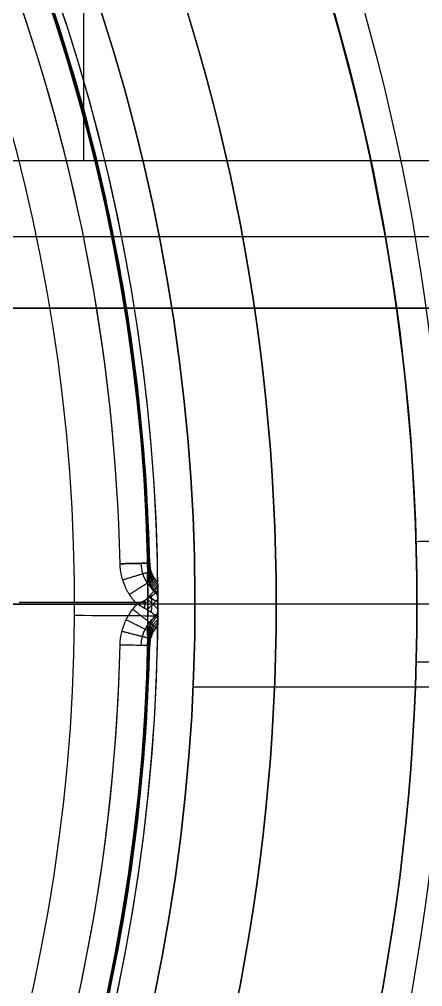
# Model space of a CAD drawing. Header units: centimetres. Extents: x -2.5 to 2.5, y -13.5 to 2.5.
# Drawn here: x 1.182 to 1.454, y -0.258 to 0.395 of the extents above; entities that cross this region are included whole.
import ezdxf

# ---------------------------------------------------------------- set-up
doc = ezdxf.new("R2010")
doc.units = ezdxf.units.CM
doc.layers.add('Default', color=7, linetype='Continuous', true_color=0x000000)

msp = doc.modelspace()

# ---------------------------------------------------------------- linework, layer by layer
at = {"layer": 'Default'}
for p, q in [((1.2251251070955, 0.2999999841140009, -11.1), (1.2251251070955, 0.5498981484370025, -11.1)), ((-1.934088661488434, 0.2485981687420008, 3.25025), (1.934088661488434, 0.2485981687420008, 3.25025)), ((0.9999999999999999, 0.2, -11.450113396515), (2.015138207310135, 0.2, -11.450113396515)), ((1.679979246179, 1.110223024625157e-16, 3.05025), (0.4909104886577002, 1.110223024625157e-16, 3.05025)), ((1.089826224211975, 2.220446049250313e-16, 1.8), (1.261131909042843, 2.220446049250313e-16, 1.8)), ((1.268181070814358, 0, 2.008428640017514), (1.268254626441446, 0, 1.999999999999997)), ((1.274995338067426, 0.003447884330139261, 2), (1.268250340641236, -0.003297113096050755, 2)), ((1.274995338086848, -0.003447877235791839, 2), (1.268250340622577, 0.00329712022847909, 2)), ((1.275, 0, 1.425), (1.275, 0, 1.80390481254311)), ((1.275, 0, 2), (1.275, 0, 2.038058874031985)), ((1.6, 0, -2.85), (1.355, 0, -2.85)), ((1.599520386436823, -0.03917307653600988, -2.3), (1.449470755163658, -0.03917307653600988, -2.3)), ((1.523971169656956, -0.05600780564355023, 1.4), (1.298792949515817, -0.05600780564355023, 1.4))]:
    msp.add_line(p, q, dxfattribs=at)
for centre, radius, start, end in [((0, 3.552713678800501e-16, -12.2), 2.499690594652, 270, 90), ((6.260144145811217e-31, -2.810513849101996e-15, -12), 2.15, 6.258339040098019e-14, 180), ((1.026037000564491e-30, -2.847253253075996e-15, -12.2), 2.15, 8.802782785268832e-14, 180), ((0, 0, -12.1), 2.15, 0, 180), ((-1.414489680939823e-09, -1.493782253447762e-09, -11.7), 2.032971016854729, 44.41990661493926, 268.9001442872669), ((-2.665881612866612e-23, 1.550963648536927e-26, 2.75025), 2, 6.808335925920901e-14, 180.0000000004184), ((8.110872002696602e-24, 6.462348535570529e-28, 3.20025), 2, 359.9999999997692, 180), ((0, 0, 2.97525), 2, 0, 180), ((-1.793662034335766e-44, 5.329070518200752e-16, -3.2), 1.999999999999999, 270, 90), ((-3.781255180363882e-32, -1.577721810442024e-30, 2.70025), 1.95, 4.877168357825511e-14, 180), ((3.794285072632901e-44, 1.893266172530429e-30, 3.25025), 1.95, 5.921042714818517e-14, 180), ((4.571270710749215e-32, -2.68212707775144e-30, 2.733148992834), 1.865415327864, 5.56658527882042e-14, 180), ((9.768836129104305e-31, -2.847253253075997e-15, -12.2), 1.85, 8.802782785268759e-14, 180), ((0, 0, -12.1), 1.85, 0, 180), ((1.776356839400251e-16, 0, 2.3), 1.82, 7.016709298534877e-15, 180), ((0, 0, 2.28), 1.8, 7.016709298534877e-15, 180), ((0, 0, 1.4), 1.8, 0, 180), ((3.552713678800501e-16, 3.552713678800501e-16, 2.197942286341), 1.8, 0, 90.00000000000006), ((3.552713678800501e-16, 3.552713678800501e-16, 2.042057713659), 1.8, 0, 90.00000000000006), ((0, 0, 1.625), 1.775, 270, 90), ((0, 0, 2.218104481907), 1.775, 270, 90), ((0, 0, 1.7715522409535), 1.775, 270, 89.99999999999999), ((0, 0, 2.230604481907), 1.775, 270, 89.53141365220625), ((1.187006049008232e-12, 2.597921877622867e-15, 2.203600857458), 2.003255677909813, 359.9999999999999, 58.72286498885731), ((1.576960784177572e-13, -2.664535259100376e-15, -12.2), 1.700000000000158, 44.99922551872517, 180), ((0, 0, -11.949951539505), 1.7, 44.99922551872132, 180), ((0, -8.881784197001252e-16, -3.2), 1.700000000000001, 270, 90), ((0, 1.776356839400251e-16, 1.943104481907), 1.695, 270, 90), ((0, 1.776356839400251e-16, 2.193104481907), 1.695, 270, 90), ((0, 0, 1.968104481907), 1.67, 270, 90), ((-6.418400859435261e-09, 4.475350401378365e-09, -2.3), 1.60000000544864, 304.7777720339693, 235.2222891541464), ((0, 0, -2.85), 1.6, 270, 90), ((0, 0, 1.4), 1.592735026919, 7.016709298534877e-15, 180), ((0, 0, 1.3), 1.535, 7.016709298534877e-15, 180), ((0, 0, 0.9500000000000001), 1.535, 0, 180), ((-6.090588475787544e-09, 2.87672047960541e-07, 1.6), 1.574999693184827, 110.3329123390494, 69.66708705205367), ((0, 8.881784197001221e-17, 0.5), 1.469836076253, 270.0000000000001, 90), ((-1.802714568569962e-31, -1.037837607336e-15, -2.35), 1.45, 0, 180), ((0, 0, 0.8650000000000001), 1.45, 0, 180), ((6.217248937900877e-16, 6.217248937900877e-16, 0.5019870922842999), 1.449999999999999, 0, 90.00000000061235), ((1.479396646715422e-12, -9.206964080021863e-11, 1.4), 1.525000000073368, 112.0971810042805, 67.9028189950204), ((-2.003871841296328e-31, -1.055288824224e-15, -2.445), 1.355, 0, 180), ((0, 0, 1.4), 1.3, 118.4481734429889, 61.55182655701113), ((-3.070880286606946e-17, 1.694822060471779e-12, 1.425), 1.274999999998073, 118.4481734430453, 61.55182655695467), ((0, 0, 1.7315294370165), 1.275, 118.448173467315, 61.55182647779476), ((-3.268433194673234e-13, 9.345413332084718e-13, 2.038058873912966), 1.274999999998938, 269.6396628476234, 61.55182639856582), ((-2.191224979242179e-12, -6.283862319378386e-15, -12.2), 1.700000000002191, 1.10758139495528e-13, 32.32039098939863), ((0, 0, -11.949951539505), 1.7, 0, 32.32039098943793), ((3.579240015483265e-10, 3.067577525328602e-10, 1.800000000155609), 1.24982470060507, 1.253206826696466, 40.44108596794214), ((0, 0, 1.8), 1.249824701076, 1.253206840396972, 40.27234640094927), ((-2.40785169580704e-12, -1.48618894968422e-12, -11.7), 1.7086088901431, 268.5990959644928, 6.722127558517477), ((0, 0, -11.7), 1.70860889014, 268.5990959644133, 6.722127558479594), ((-1.414489503304139e-09, -1.49378216462992e-09, -11.7), 2.032971016854729, 268.9001442872669, 5.645786876412472), ((8.505486093213222e-10, -2.237050323689053e-11, 2), 1.268254625591334, 359.0476281831752, 0.9523721402686688), ((0, 0, -12.1), 2.15, 180, 0), ((5.445089946102565e-32, 1.577721810442024e-31, 2.733148992834), 1.865415327864, 180, 6.145651548693434e-14), ((0, 0, -12.1), 1.85, 180, 0), ((1.776356839400251e-16, 0, 2.3), 1.82, 180, 0), ((0, 0, 2.28), 1.8, 180, 0), ((0, 0, 1.4), 1.8, 180, 0), ((-1.805553913884908e-31, -8.832776948146517e-30, 2.984452014333), 1.773948508258, 179.9999999999993, 359.9999999999994), ((0, 0, -11.95018562705), 1.7, 180, 0), ((0, 0, 1.4), 1.592735026919, 180, 0), ((0, 0, 1.3), 1.535, 180, 0), ((0, 0, 0.9500000000000001), 1.535, 180, 0), ((0, 0, 0.8650000000000001), 1.45, 180, 0), ((5.52802248421358e-13, 7.105427357601002e-16, 2.203600857458), 2.003255677910447, 268.6052373185493, 0), ((0, 0, 2.042057713659), 1.8, 270, 0), ((-8.093885384141686e-09, -4.394812626256914e-11, 2), 1.275000008093984, 359.7175882027467, 0.2824115602101135), ((3.823495761736303e-31, -2.810513849101997e-15, -12), 2.15, 180, 4.854997180391044e-14), ((1.092437577629426e-30, -2.847253253075997e-15, -12.2), 1.85, 180, 7.399440925561782e-14), ((-1.085463873042923e-31, -1.037837607336e-15, -2.35), 1.45, 180, 0), ((-1.137500810156507e-31, -1.055288824224e-15, -2.445), 1.355, 180, 0), ((-1.155045923347484e-31, -1.129686117271999e-15, -2.85), 1.355, 180, 0), ((1.776356839400251e-16, -1.776356839400251e-16, 0.5019870922843003), 1.45, 270.0000000006124, 7.0191551590919e-15), ((4.32157865049021e-11, -3.853095620343083e-11, 1.800000000017785), 1.249824701018576, 319.5589140320579, 358.7467931676473), ((0, 0, 1.8), 1.249824701076, 320.861921012843, 358.7467931659247)]:
    msp.add_arc(centre, radius, start, end, dxfattribs=at)
at = {"layer": 'Default', "extrusion": (0, 0, -1)}
for centre, radius, start, end in [((-3.410332196196464e-07, 8.468541827344467e-07, 11.6), 2.132971868070293, 271.0998644742624, 132.7700319573599), ((9.775724749385784e-32, -1.97215226305253e-32, -2.70025), 1.912399958904, 359.9999999999999, 180), ((0, 0, 0.5500000000000007), 2, 90, 196.6607710957106), ((-5.433453440641863e-31, -1.262177448353619e-30, -2.984452014333), 1.773948508258, 6.671863942229313e-13, 180.0000000000007), ((-1.088625035737969e-30, -2.810513849101997e-15, 12), 1.85, 0, 179.9999999999999), ((1.060544128062e-15, 1.159961016128364e-13, -2.12), 1.845000000000116, 90.00000000000001, 270), ((0, 0, -2.3), 1.832180073765, 7.016709298534877e-15, 180), ((0, 0, 0.9000001103701888), 1.7, 336.1372350324376, 203.862718006589), ((0, 0, -2.238971143170501), 1.8, 0, 180), ((0, 0, -1.7210288568295), 1.8, 0, 180), ((-3.201812861426702e-16, 2.935429677108914e-14, -0.4), 1.700000000000167, 350.0409158370875, 189.9590841629125), ((0, 0, -1.918104481907), 1.775, 90, 270), ((-3.885780586188048e-17, -7.059110240792421e-15, -2.2431044819065), 1.774999999999993, 92.13727618026752, 270.0000000000021), ((0, 0, -1.6), 1.75, 90.00000000000001, 270), ((0, 0, -1.943104481907), 1.75, 90, 270), ((0, 0, -2.193104481907), 1.75, 90.00000000000001, 270), ((0, 0, -2.1), 2, 121.2771350111555, 271.3947626814349), ((2.094679985020775e-11, -3.38454068314655e-11, -2.099999999995208), 2.000000000040343, 121.277135011165, 238.722747128302), ((0, 0, 2.95), 1.7, 90, 270), ((0, 0, 3.075000000000001), 1.7, 90, 270), ((-7.322225008673198e-17, 1.625366508051229e-14, -0.5), 1.6000000000001, 350.0409158370871, 189.9590841629129), ((0, 0, -2.168104481907), 1.67, 90, 270), ((0, 0, -2.068104481907), 1.67, 90, 270), ((0, 0, -1.125), 1.535, 0, 180), ((8.82851878883948e-32, -1.028652756343e-15, 2.3), 1.45, 4.064652518824339e-14, 180), ((0, 0, 2.325), 1.45, 0, 180), ((0, 0, -0.6834935461421502), 1.45, 0, 180), ((5.000772678936243e-14, -9.046399185308474e-11, -1.575), 1.550000000070636, 112.0971810147748, 67.90281898522515), ((-1.776356839400251e-16, -1.278941397231392e-10, -1.425), 1.550000000112033, 112.0971810140798, 67.90281898592026), ((0, 0, -1.5), 1.55, 112.0971810159446, 67.90281898405362), ((9.640642121862514e-32, -1.129686117272002e-15, 2.85), 1.355, 2.232401029309368e-14, 180), ((0, 0, 2.647500000000001), 1.355, 0, 180), ((4.440892098500626e-17, -1.626077050786989e-12, -1.4), 1.300000000001851, 118.4481734429547, 61.5518265570453), ((1.393624962404618e-08, -2.811223840382127e-08, -2.008428634931692), 1.268181102197558, 116.4704652346586, 63.52953589255723), ((1.001865257421741e-13, -5.231592936638662e-13, -2.128091050515001), 1.218522490780612, 121.2651258924094, 270.360337152387), ((1.074873523521092e-12, -1.13242748511766e-15, -3.05025), 1.679979246180075, 141.8372260347879, 180.0000000000084), ((0, 0, -1.914195773925644), 1.269003428578286, 136.0978551014838, 178.9020945865335), ((0, -1.010283054355e-15, 2.3), 1.6, 160.3185327471074, 235.2222280634037), ((0, -1.148055819259e-15, 2.85), 1.6, 173.0769230769231, 269.9999999999999), ((-6.897676076533799e-07, 7.142894792977473e-07, 11.6), 2.132971742224026, 176.8990229639725, 271.0998739085747), ((-2.664535259100376e-15, -1.457586051856197e-10, 11.58971848225719), 2.132441062866242, 177.1805348174992, 270.0000000000001), ((-1.026037000564491e-30, -2.847253253075996e-15, 12.2), 2.15, 179.9999999999999, 0), ((1.086203203015819e-31, 2.208810534618833e-30, -2.70025), 1.912399958904, 180, 359.9999999999999), ((-9.679907427317068e-31, -2.810513849101997e-15, 12), 1.85, 179.9999999999999, 0), ((0, 0, -2.3), 1.832180073765, 180, 0), ((0, 0, -1.7210288568295), 1.8, 180, 0), ((0, 0, -2.238971143170501), 1.8, 180, 0), ((0, 0, -1.125), 1.535, 180, 0), ((0, 0, 2.324999999999999), 1.45, 180, 0), ((0, 0, -0.6834935461421502), 1.45, 180, 0), ((0, 0, 2.6475), 1.355, 180, 0), ((0, 0, -2.197942286341), 1.8, 180, 270), ((-5.094560832352442e-33, -2.847253253076e-15, 12.2), 1.7, 180, 0), ((-6.20423039995443e-34, -1.028652756343e-15, 2.3), 1.45, 180, 7.016709298520406e-15), ((-1.776356839400251e-16, 0, 11.7003712541), 1.7, 180.0000000095494, 271.4009040355867), ((1.070610267106531e-12, -3.33066907387547e-16, -3.05025), 1.67997924618007, 180.0000000000085, 218.1627739652121), ((0, 0, -1.914195773925644), 1.269003428578286, 181.0979054284938, 223.9022330173545)]:
    msp.add_arc(centre, radius, start, end, dxfattribs=at)
at = {"layer": 'Default', "extrusion": (1.185738763352164e-07, 1.917660872554058e-06, -0.9999999999981544)}
msp.add_arc((4.65434932543532e-08, -7.524191470356261e-07, -2.284937504049541), 1.752386096327069, 93.53520999034606, 86.46480574627344, dxfattribs=at)
at = {"layer": 'Default', "extrusion": (-4.416450215434877e-08, 4.392315963832166e-08, 0.9999999999999981)}
msp.add_arc((-1.019762138645356e-07, 9.998766903750547e-08, -2.200000090908275), 1.700000004086728, 304.7777720676715, 235.2222895058525, dxfattribs=at)
at = {"layer": 'Default', "extrusion": (-0.02911691295174031, 0.9995760128075107, 0)}
msp.add_arc((-1.469836076253, 0.6000000000000002), 0.1, 270, 281.4411172348036, dxfattribs=at)
at = {"layer": 'Default', "extrusion": (-0.02187084030308904, 0.9997608045649904, -4.206120005512561e-10)}
msp.add_arc((-1.249835560419623, 1.819989140584049), 0.01998914349884288, 179.5311952314918, 270.0311269306642, dxfattribs=at)
at = {"layer": 'Default', "extrusion": (0, -1, 0)}
for radius, start, end in [(3.2, 56.79617726515091, 79.47470515182818), (2.799753573248, 64.200394027511, 67.04783021879055)]:
    msp.add_arc((0, -0.3925880267139), radius, start, end, dxfattribs=at)
at = {"layer": 'Default', "extrusion": (0.0009333331978271778, -0.9999995644444761, 0)}
msp.add_arc((1.118186782334, 2.007119662159001), 0.15, 0.4999990577249807, 65.03976692540753, dxfattribs=at)
at = {"layer": 'Default', "extrusion": (-0.006289028268609814, -0.9999802238661706, 0)}
msp.add_arc((1.175, 2.038058874065), 0.1, 0, 64.20039402728008, dxfattribs=at)
at = {"layer": 'Default', "extrusion": (-0.02187084152766398, -0.9997608045382015, -2.099272043091378e-10)}
msp.add_arc((1.249748015772304, 1.82007601903551), 0.02007616549013463, 270.2188542514543, 0.2188543425515362, dxfattribs=at)
at = {"layer": 'Default'}
for points, degree in [([(1.688194301613, 0.2, -11.70020883043), (1.682565729432, 0.2475106174136, -11.70020883043), (1.66733612081, 0.341874899233, -11.69990307901), (1.632390715467, 0.4819572801045, -11.70002597783), (1.585500527172, 0.6190084668542001, -11.69999300967), (1.527205209797, 0.7514070248523, -11.7000019835), (1.457883550264, 0.8783785529810001, -11.69999905632), (1.378026566388, 0.9990050790965, -11.70000179121), (1.288220013623, 1.112417514402, -11.69999377884), (1.188968994339, 1.217922232685, -11.70002309343), (1.081460830863, 1.314279676371, -11.69991384743), (1.005148464935, 1.371847253086, -11.70018562705), (0.9657770032723999, 1.39902636854, -11.70018562705)], 3), ([(1.269520298655649, 0.02777212031329022, 1.820152693664375), (1.268708199764411, 0.06489464022295467, 1.820153401545894), (1.263825367221338, 0.139068306699382, 1.820154900805486), (1.246781669696089, 0.2492588757883691, 1.820156978799781), (1.220149459121436, 0.3575330116601562, 1.820159657314531), (1.184133413103705, 0.4630577692180796, 1.82016031230791), (1.139011597372222, 0.5650193488639461, 1.820168565072437), (1.085129440646516, 0.6626379086210454, 1.820148450149762), (1.022900789285126, 0.7551602940402651, 1.820234104146708), (0.9761750040082329, 0.8129676066046045, 1.820027929696276), (0.951588217495851, 0.8407944321155324, 1.82002863609)], 3), ([(1, 0.3, -11.1), (1.4751251070955, 0.2999999664727, -11.1), (1.950250214191, 0.2999999329454, -11.1)], 2), ([(1, 0.2, -11.7), (1.3440971508065, 0.2, -11.700104415215), (1.688194301613, 0.2, -11.70020883043)], 2), ([(1.990109951073, 0.1999999999986, -11.1999999741), (1.4950549755365, 0.1999999999993, -11.19999998705), (1, 0.2, -11.2)], 2), ([(1.261133870472, 1.976046417015e-06, 1.800000228633), (1.259361872092, 0.001787677341648003, 1.800000490872), (1.256198654296, 0.005637161934586008, 1.799999770199), (1.252466277781, 0.01245683939731002, 1.800000067994), (1.250149489946, 0.01987926448811003, 1.799999957823), (1.249580902769, 0.02482742504164003, 1.800000053083), (1.249525748571, 0.02733471806836003, 1.800000000035)], 3), ([(1.268079426257, 0.02107999510712, 2), (1.268238984252056, 0.02183472426781753, 1.980279852578373), (1.2685585038161, 0.02333276842707715, 1.940663986422537), (1.269038943868115, 0.02555941834055318, 1.88070099134127), (1.269359757622265, 0.02703522414491872, 1.840392404696194), (1.269520298655649, 0.02777212031329022, 1.820152693664375)], 3), ([(1.269520298655649, 0.02777212031329022, 1.820152693664375), (1.269546623162565, 0.02655440270139039, 1.820198709831288), (1.269821121183275, 0.02412239851948624, 1.820290782161644), (1.270889869574848, 0.02060348637185938, 1.820416953371689), (1.272580864334187, 0.01733654498589804, 1.820530146317517), (1.274084376592051, 0.0154021560931185, 1.82059247803119), (1.274917417031, 0.01451136625139, 1.82062056578)], 3), ([(1.274917417031, 0.01451136625139, 1.82062056578), (1.274916799348, 0.01456563377124, 1.819441345899), (1.274919177331, 0.01436049661738, 1.817131820719), (1.274931359062, 0.01325659827776, 1.813849788082), (1.274949318516, 0.01143362837858, 1.810683140629), (1.274962711755, 0.009796904285425, 1.808701443013), (1.274969238958, 0.008856618398950999, 1.807738027984)], 3), ([(1.27498451187, 0.006284464302353999, 2), (1.274980034412, 0.00719284559825911, 1.980288452965), (1.274969150092, 0.009007983170099328, 1.94071884939), (1.274946907045, 0.01174302132898966, 1.880925396368), (1.274927968928, 0.01358431260752989, 1.840771467225), (1.274917417031, 0.01451136625139, 1.82062056578)], 3), ([(1.261133870472, 1.976046417015e-06, 1.800000228633), (1.262643437422, 0.0006948245293401001, 1.800001390339), (1.26551916662, 0.002223428971949, 1.800366041831), (1.269395261247, 0.004617601852054, 1.801938137104), (1.272711832337, 0.007015414951545, 1.804551164663), (1.274298402175, 0.008280615764764, 1.806626126423), (1.274969238958, 0.008856618398950999, 1.807738027984)], 3), ([(1.274969238958, 0.008856618398950999, 1.807738027984), (1.274974804101, 0.008054923396463, 1.806918620341), (1.274985528001, 0.006309528017964, 1.805522103583), (1.274997741437, 0.003087041565527, 1.804142390152), (1.275001337122, -0.0002406591045611, 1.803763625518), (1.274996812986, -0.003343198349663, 1.804244192602), (1.27498551759, -0.006290503460942, 1.805528696575), (1.274974865396, -0.008047763853173, 1.806911026021), (1.274969162948, -0.00886755499159, 1.807752056984)], 3), ([(1.249525748667, -0.02733471793252999, 1.800000000004), (1.249581650858, -0.02478599684442999, 1.800000016736), (1.250168809386, -0.01978975340578999, 1.799999984142), (1.252471218155, -0.01246537384390999, 1.800000030397001), (1.256151428829, -0.005710542820348996, 1.799999894269), (1.259334271066, -0.001810908656825999, 1.80000022644), (1.261133870472, 1.976046417015e-06, 1.800000228633)], 3), ([(1.261133870472, 1.976046417015e-06, 1.800000228633), (1.262618654448, -0.000679097822303, 1.800000978944), (1.265436334554, -0.00217849940746, 1.800348203914), (1.269280040646, -0.004544231178302, 1.801887340921), (1.272531506748, -0.006866505406376001, 1.804357844695), (1.274238975275, -0.00825229667725, 1.806550571015), (1.274969162948, -0.00886755499159, 1.807752056984)], 3), ([(1.535, 0, 0.9500000000000001), (1.4925, 0, 0.9075000000000001), (1.45, 0, 0.8650000000000001)], 2), ([(1.45, -4.80890303834899e-17, 0.5019870922842999), (1.45, -2.404451519174495e-17, 0.6834935461421501), (1.45, 0, 0.8650000000000001)], 2), ([(1.268079426376, -0.02107998799334999, 2), (1.268103101858718, -0.01965579727864787, 2), (1.268446274635623, -0.01688369597926976, 2), (1.269821241449791, -0.01287775854793548, 2), (1.272010467697974, -0.009251621295881784, 2), (1.273911291941375, -0.007214153316762246, 2), (1.274984511844, -0.006284469665097001, 2)], 3), ([(1.274917418452, -0.01451124144029, 1.820620779512), (1.274927971417, -0.01358408683107977, 1.840773947512), (1.274946909261, -0.01174278373701933, 1.880931748914), (1.274969152243, -0.009007672966013663, 1.940725135959), (1.274980035006, -0.007192724219592226, 1.980291159121), (1.274984511844, -0.006284469665097001, 2)], 3), ([(1.45, -1.215411393212e-15, -2.35), (1.4025, -1.21831992936e-15, -2.3975), (1.355, -1.221228465508e-15, -2.445)], 2), ([(1.355, -1.3609810770089e-15, -2.85), (1.355, -1.29110477125845e-15, -2.6475), (1.355, -1.221228465508e-15, -2.445)], 2), ([(1.45, -1.215411393212e-15, -2.35), (1.45, -1.21574827276684e-15, -2.325), (1.45, -1.216085152321681e-15, -2.3)], 2), ([(1.274969162948, -0.00886755499159, 1.807752056984), (1.274962252211, -0.009861051276275, 1.808771115934), (1.274948109155, -0.01157063374498, 1.81086457157), (1.274929989627, -0.01338529188128, 1.814129277767), (1.274918640701, -0.01440669497017, 1.817406723269), (1.274916859554, -0.01456034467051, 1.819553329486), (1.274917418452, -0.01451124144029, 1.820620779512)], 3), ([(1.274917418452, -0.01451124144029, 1.820620779512), (1.274084970660328, -0.01540118201825369, 1.820592749265926), (1.272582492969793, -0.01733440099377618, 1.820530197183451), (1.270891325672943, -0.02059985651482819, 1.820417156472234), (1.269821643146159, -0.02411944787762038, 1.820290837137652), (1.269546605214666, -0.02655320563788631, 1.820198839744452), (1.269520298658105, -0.02777212019566931, 1.82015270435775)], 3), ([(1.269520298658105, -0.02777212019566931, 1.82015270435775), (1.269359769030971, -0.027035270170471, 1.840391090351906), (1.269038967028814, -0.02555953166337001, 1.880697885528349), (1.268558531426763, -0.02333291826935564, 1.940660279345351), (1.268238994637537, -0.0218347832853351, 1.980278260074437), (1.268079426376, -0.02107998799334999, 2)], 3), ([(0.9515856286703, -0.8407980509585, 1.82), (0.9761741370128294, -0.8129669585841897, 1.820000438242493), (1.022899834647274, -0.7551598931862687, 1.820208936419138), (1.085128615292114, -0.662637587119923, 1.820126852271944), (1.139010919073851, -0.5650190638107079, 1.820150592807792), (1.184132858129849, -0.4630575792678395, 1.820145993895069), (1.220149050749901, -0.3575328665940914, 1.82014899216098), (1.246781402014986, -0.2492587764200388, 1.820149941243824), (1.263825235589157, -0.1390682612027832, 1.820151425728759), (1.268708156571844, -0.06489462532748698, 1.820152268528966), (1.269520298658105, -0.02777212019566931, 1.82015270435775)], 3)]:
    msp.add_open_spline(points, degree=degree, dxfattribs=at)
for points, weights in [([(1.249525748571004, 0.02733471806822201, 1.800000000106395), (1.261343268503471, 0.02759323897839342, 1.80000000010621), (1.269622906958217, 0.0277743649406392, 1.808401433703009), (1.269520203406962, 0.02777211819041635, 1.820174507045513)], [1.168147690095805, 0.940271491759503, 0.9440111503163796, 1.179366665766434]), ([(1.274934432215105, 0.01292471081382434, 1.855164755366792), (1.27132112365979, 0.0166183528166923, 1.855273593162726), (1.269346737799239, 0.02136441219706185, 1.855434660792045), (1.26923844509114, 0.02647688094356414, 1.855624214217076)], [1.023143986276168, 0.9844428829149876, 0.994278429101942, 1.052650624837031]), ([(1.251268996800493, 0.01648915481611307, 1.800000000018652), (1.262649172996761, 0.01997262661337721, 1.799999482552481), (1.270599474841304, 0.0224062139127449, 1.808495800970384), (1.27039071475319, 0.02234231245224213, 1.820367731841308)], [1.17284229934862, 0.9402325809805239, 0.9424060202213635, 1.179362617071138]), ([(1.274977207410121, 0.007625107834197923, 1.970849414206631), (1.270770534139271, 0.01138475527444342, 1.970960102003193), (1.268411552220583, 0.01651662506613948, 1.971138443443954), (1.268310850439603, 0.02217036454698688, 1.971355046028912)], [1.047847708137267, 0.9869362872465282, 0.9841812756077841, 1.039582673221035]), ([(1.274964864388985, 0.00946681063116026, 1.930671735181534), (1.27096118453473, 0.01321213907315932, 1.930781791200264), (1.268738200582909, 0.01821534232368217, 1.930953874362766), (1.268634359530364, 0.02368196257618713, 1.931160543002214)], [1.037869329638525, 0.9852988842510578, 0.9874624100208984, 1.044359906948046]), ([(1.274950791741826, 0.01120181154717793, 1.892770394396942), (1.27114170142695, 0.01492533243351236, 1.892879868032398), (1.26904453214354, 0.01980201973440349, 1.893046336727706), (1.268938219703485, 0.02509148785564521, 1.893244211858612)], [1.029889772903437, 0.984546005612036, 0.9907932266201513, 1.048631435927783]), ([(1.25583149254996, 0.006619637715949454, 1.800000000324413), (1.265913049526612, 0.01307477635268304, 1.79999784370059), (1.272939594618544, 0.01757381581755435, 1.808575166800322), (1.272671767992696, 0.01740232861529291, 1.82053177471656)], [1.176944405754955, 0.9402165230245819, 0.9410212577690115, 1.179358609988244]), ([(1.267315759215024, 0.003341004139975839, 1.801146747456606), (1.270713038226889, 0.007142684548261862, 1.802951842954375), (1.273402780494614, 0.01015260526626081, 1.806589496101445), (1.274942255008068, 0.01187533397844542, 1.811535278707197)], [1.055352868600401, 0.9922234003613029, 0.9830928918091915, 1.027961342944067]), ([(1.273812658637368, 0.007905974492428833, 1.806063193332063), (1.274318281096798, 0.006773662773890969, 1.805461339610762), (1.274715534969549, 0.005526160404750364, 1.804988498735049), (1.274988509170977, 0.004186568619924951, 1.804663610700356)], [1.072697740214297, 1.044692287283196, 1.024778269432101, 1.012955686661011]), ([(1.261143101628568, 6.214043166456031e-06, 1.800000282022845), (1.261143106511216, 3.346488296149237e-06, 1.800000280428249), (1.261143111194041, 4.790495827340529e-07, 1.800000279793056), (1.261143115677092, -2.388272624567055e-06, 1.800000280117032)], [1.127908724052094, 1.128000627544144, 1.128092580561268, 1.128184583103464]), ([(1.266069407218496, 0.002592950623606811, 1.800710669342814), (1.266189174443245, 0.0008438839147232684, 1.800380371620281), (1.26618474050286, -0.0009113517354498256, 1.800391897820365), (1.266068039581776, -0.0026023575953448, 1.800712429843045)], [1.021366183151782, 1.042008799450671, 1.077609080554596, 1.128167026463557]), ([(1.270362668998748, 0.005340805122703902, 1.802785616274174), (1.271094365730978, 0.001810838990085033, 1.801463448034904), (1.271064625103715, -0.001953410526148229, 1.801516724286784), (1.270362069303535, -0.005340920958960009, 1.802785429195073)], [1.003696828070514, 0.9867217691393924, 1.028206142230556, 1.128149947344006]), ([(1.258150104249621, -0.003362739719968284, 1.800000001185694), (1.267555053302248, -0.01080574809908717, 1.799995871203234), (1.27410582260442, -0.01598997935150699, 1.808598665757218), (1.273831850853326, -0.01577316009734253, 1.820582832947885)], [1.17829078817636, 0.9402134537980247, 0.9405702712528523, 1.179361240540843]), ([(1.274993797177632, -0.004161751982661051, 1.804657765692259), (1.274719117016603, -0.005518959065895904, 1.804984829960804), (1.274318067123208, -0.006776449256581228, 1.805462324828716), (1.273810196528885, -0.007912556199100165, 1.806066977118489)], [1.03798802265968, 1.059174461986941, 1.089222876351485, 1.128133265753311]), ([(1.253668081673, -0.01044595084125093, 1.800000000336701), (1.264373551043479, -0.01574514986373778, 1.7999978090845), (1.271841825306916, -0.01944193982282474, 1.80854461800166), (1.271590676968273, -0.01931762159018868, 1.820469853394963)], [1.175412764026341, 0.940219674312857, 0.9415364093945494, 1.179362969271418]), ([(1.27497496031485, -0.007991865845201385, 1.962857768528374), (1.270808372301558, -0.01174937934818973, 1.962968325021291), (1.268476676930129, -0.0168561047409083, 1.963145389577705), (1.268375313394269, -0.02247265197131996, 1.963359956210101)], [1.045724575830829, 0.9865337933656118, 0.9848101715877954, 1.04055371049738]), ([(1.274958570838561, -0.01027876432703658, 1.9129354815357), (1.271045602249003, -0.01401490188790959, 1.913045268132629), (1.268881774043342, -0.01895952235831924, 1.913214696220067), (1.268776713140756, -0.02434335053678651, 1.913417190234643)], [1.033976240534086, 0.9848591212057971, 0.9889959384487659, 1.046386692262993]), ([(1.274939784508854, -0.01239021275335871, 1.866823064981471), (1.27126548874733, -0.01609402055633245, 1.866932109747571), (1.26925323149374, -0.02088114596902669, 1.867094839413247), (1.26914550503173, -0.02604866935849628, 1.867286937666959)], [1.025120443729358, 0.9844116288936707, 0.9931806703166339, 1.051427567998248]), ([(1.273365365669957, -0.007560897811166051, 1.805521352114144), (1.273959649434217, -0.008319754796004171, 1.806439867343106), (1.274494048742035, -0.009002143701473833, 1.807448871777537), (1.274963619169164, -0.009601750858751278, 1.808537869221837)], [1.000446414246972, 0.99904120515801, 1.000953451655398, 1.006183153739135]), ([(1.250786566515773, -0.01819953003350321, 1.800000000024627), (1.262298198354517, -0.02117152283620785, 1.799999409683653), (1.270343932471895, -0.02324871434335609, 1.808481202458926), (1.270149797962368, -0.02319859404997322, 1.820338150005985)], [1.172122952538264, 0.9402366444421312, 0.9426505520761015, 1.179364675440175]), ([(1.274919456680992, -0.01432774979568088, 1.824609366048136), (1.271467015023976, -0.0179908237539597, 1.824717604638484), (1.269591031611121, -0.02262686210470563, 1.824874351983249), (1.269481460333676, -0.02759423995635258, 1.82505736217145)], [1.018420695636462, 0.984774065326635, 0.997220797350203, 1.055760891707166])]:
    msp.add_rational_spline(points, weights, degree=3, dxfattribs=at)
for points, knots in [([(1.263563701880149, 0.02764181336257865, 1.805757754561707), (1.263663986433645, 0.02526366446616892, 1.805804586464079), (1.264515821305907, 0.02055405915310215, 1.805897067673502), (1.267609289545503, 0.01415655948838916, 1.806015636441959), (1.271106482203362, 0.01015508821746033, 1.80608382127735), (1.273377708246789, 0.008303258347775762, 1.806113041376389), (1.273860912954112, 0.00793655272880157, 1.806118675472718)], [-3.444581210372415e-10, -3.444581210372415e-10, -3.444581210372415e-10, -3.444581210372415e-10, 0.09825677449493, 0.1955047599394, 0.2925200976281, 0.3178742077362912, 0.3178742077362912, 0.3178742077362912, 0.3178742077362912]), ([(1.27498451187, 0.006284464302353999, 2), (1.273911290768115, 0.007214148492378696, 2), (1.272010464229231, 0.009251617824997596, 2), (1.269821236584993, 0.01287775838954062, 2), (1.268446265081681, 0.01688369857406875, 2), (1.268103101072568, 0.01965580322807251, 2), (1.268079426257, 0.02107999510712, 2)], [-0.1689511841692737, -0.1689511841692737, -0.1689511841692737, -0.1689511841692737, -0.1267133865846713, -0.0844755890000689, -0.04223779141546651, 0, 0, 0, 0]), ([(1.269590489557112, 0.01377490991566079, 1.999998141870229), (1.269718035800747, 0.01402949948196452, 1.990357089189199), (1.270020242721295, 0.01464630777993384, 1.967314296405963), (1.270478448234843, 0.01562822288937862, 1.931630240801327), (1.270962282422038, 0.01671730567529389, 1.893044801820758), (1.271413393735075, 0.01777736941832082, 1.856249285989175), (1.271703368261641, 0.01848488824839007, 1.832095425285143), (1.27184141856001, 0.01882737965053705, 1.820483892752911)], [0.1347651916727723, 0.1347651916727723, 0.1347651916727723, 0.1347651916727723, 0.151737751699, 0.1753313018149, 0.1975873597175, 0.2196692844404, 0.240112667945788, 0.240112667945788, 0.240112667945788, 0.240112667945788]), ([(1.274998694308631, 0.001332462345854028, 1.803979950699507), (1.273583015938885, 0.002166984465053731, 1.803173507964755), (1.271640763977701, 0.003276309761970203, 1.802455723790813), (1.269665330521059, 0.00429436740286146, 1.80210666914301), (1.269180252194786, 0.004537241074901962, 1.802041837230785)], [0.502330610248688, 0.502330610248688, 0.502330610248688, 0.502330610248688, 0.6549303790977, 0.7044606227512887, 0.7044606227512887, 0.7044606227512887, 0.7044606227512887]), ([(1.27384879397317, -0.007945584977584278, 1.806118398205593), (1.273810727911665, -0.007974511604205294, 1.806117951500315), (1.272165843332203, -0.00923165165713972, 1.80609850748233), (1.269375639260693, -0.01194611897659428, 1.806054194327915), (1.266290693720362, -0.01666137960330167, 1.80596944279714), (1.264244386392464, -0.0218756505034203, 1.805871333097512), (1.263647737950947, -0.02564599613514676, 1.805797154915616), (1.263563713250081, -0.02764181349170518, 1.805757765548919)], [0.6821655041053976, 0.6821655041053976, 0.6821655041053976, 0.6821655041053976, 0.684163608153, 0.7686860940167, 0.8436093822239, 0.9175544857977, 0.9999999997796871, 0.9999999997796871, 0.9999999997796871, 0.9999999997796871]), ([(1.271841414433748, -0.01882737260285493, 1.820484185226334), (1.271824522843693, -0.01878546619931706, 1.821904951324204), (1.271640025429809, -0.01832867897896748, 1.83740464239164), (1.271267635525911, -0.01742715308047273, 1.868284070431269), (1.270697011386639, -0.01610934047993638, 1.914394407262491), (1.270132168850489, -0.01487793100919082, 1.958732551136806), (1.269753308867834, -0.01409989269449297, 1.987691278603704), (1.269590495878548, -0.01377491221084792, 1.99999814196555)], [0.7598875280307511, 0.7598875280307511, 0.7598875280307511, 0.7598875280307511, 0.7623889434888, 0.7871764262796, 0.8142537376304, 0.8435692570326, 0.8652348346869985, 0.8652348346869985, 0.8652348346869985, 0.8652348346869985])]:
    msp.add_open_spline(points, degree=3, knots=knots, dxfattribs=at)

doc.saveas('drawing.dxf')
